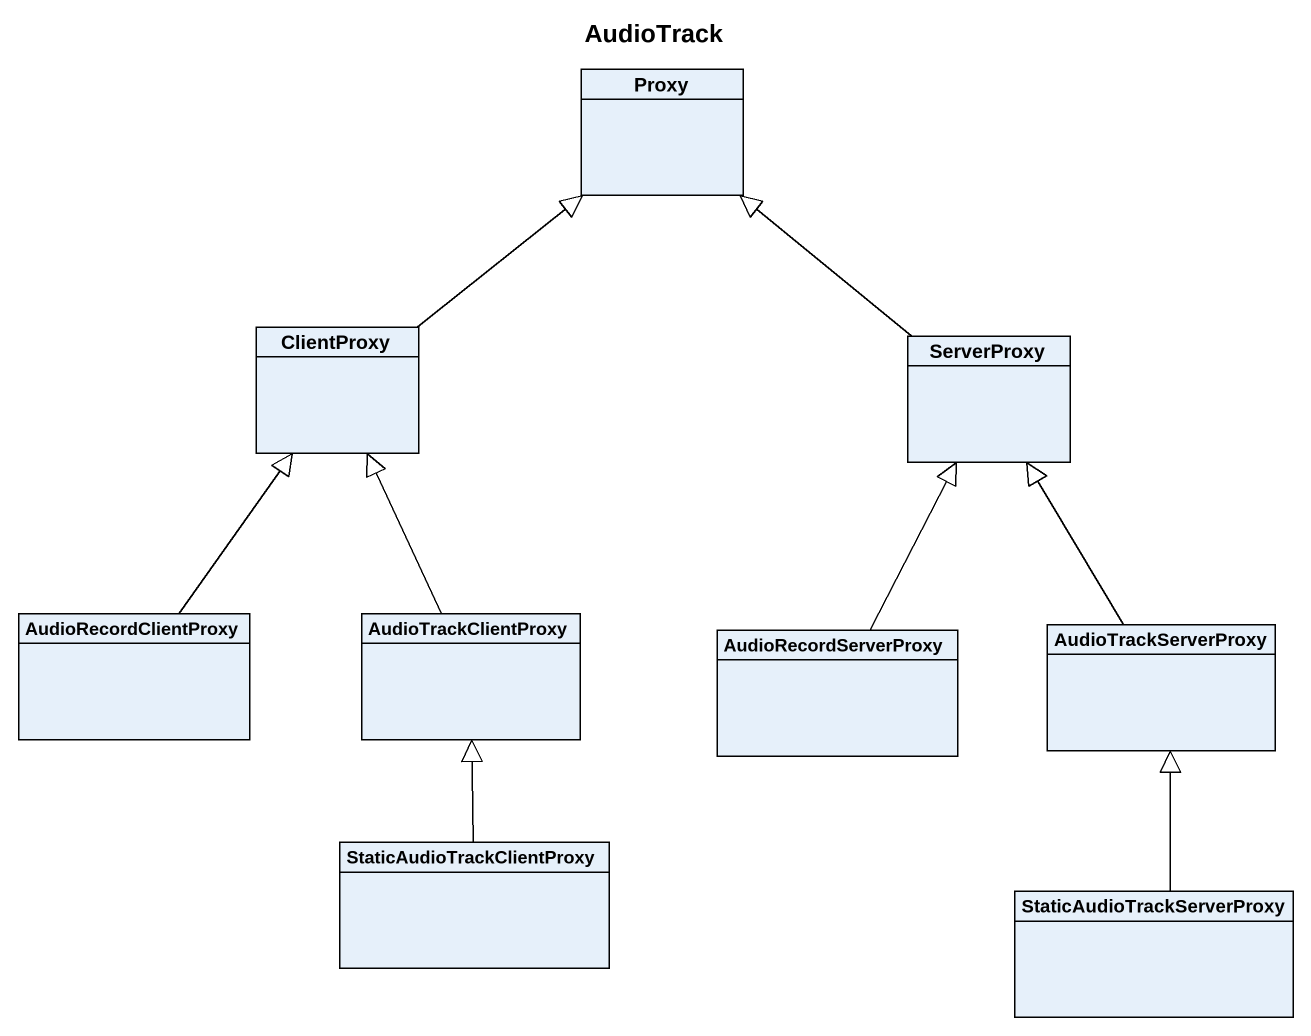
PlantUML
@startuml
title AudioTrack
hide circle
hide empty members
class Proxy
class ClientProxy
class ServerProxy
class AudioRecordClientProxy
class AudioTrackClientProxy
class AudioRecordServerProxy
class AudioTrackServerProxy
class StaticAudioTrackClientProxy
class StaticAudioTrackServerProxy
ClientProxy -up-|> Proxy
ServerProxy -up-|> Proxy
AudioRecordClientProxy -up-|> ClientProxy
AudioTrackClientProxy -up-|> ClientProxy
AudioRecordServerProxy -up-|> ServerProxy
AudioTrackServerProxy -up-|> ServerProxy
StaticAudioTrackClientProxy -up-|> AudioTrackClientProxy
StaticAudioTrackServerProxy -up-|> AudioTrackServerProxy
@enduml
